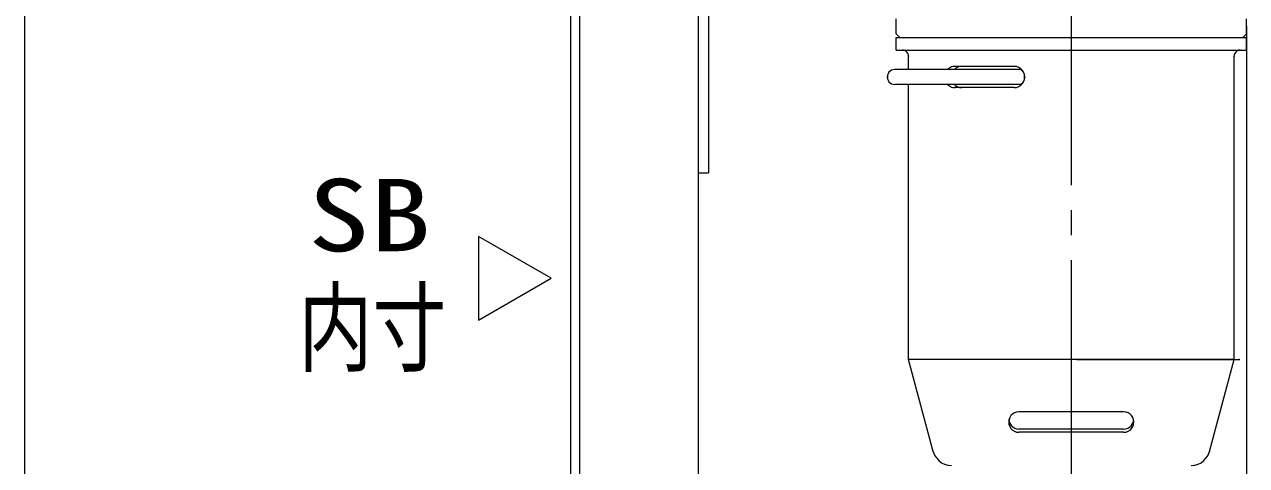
# Model space of a CAD drawing. Units: millimetres on the paper, scale 1:2. Extents: x -305 to 305, y -152 to 152.
# Drawn here: x -73.77 to -24.95, y -20.95 to -3.32 of the extents above; entities that cross this region are included whole.
import ezdxf
from ezdxf.enums import TextEntityAlignment as Align

# ---------------------------------------------------------------- set-up
doc = ezdxf.new("R2010")
doc.units = ezdxf.units.MM
doc.linetypes.add('LONG_CHAIN', pattern=[21, 18, -1, 1, -1])
doc.layers.add('0-0_TV', color=7, linetype='Continuous', lineweight=9)
doc.layers.add('0-1_S1', color=7, linetype='Continuous', lineweight=9)
doc.styles.add('ＭＳ ゴシック', font='')
doc.styles.get('ＭＳ ゴシック').set_extended_font_data('MS Gothic')

msp = doc.modelspace()

# ---------------------------------------------------------------- linework, layer by layer
at = {"layer": '0-0_TV'}
for p, q in [((-51.949, 8.253), (-51.949, -36.358)), ((-51.949, 8.253), (-51.949, -36.358)), ((-51.598, 8.253), (-51.598, -36.358)), ((-51.598, 8.253), (-51.598, -36.358)), ((-46.849, 8.253), (-46.849, -36.358)), ((-46.849, 8.253), (-46.849, -36.358)), ((-46.448, 8.253), (-46.448, -9.247)), ((-46.448, 8.253), (-46.448, -9.247)), ((-38.948, -3.697), (-38.948, -3.097)), ((-38.948, -3.697), (-38.948, -3.097)), ((-24.948, -3.697), (-24.948, -3.097)), ((-24.948, -3.697), (-24.948, -3.097)), ((-24.948, -3.397), (-24.948, -45.715)), ((-38.948, -3.697), (-38.799, -3.846)), ((-38.948, -3.697), (-38.799, -3.846)), ((-38.948, -3.846), (-24.948, -3.846)), ((-38.948, -4.347), (-38.948, -3.846)), ((-38.948, -4.347), (-38.948, -3.846)), ((-38.948, -3.846), (-24.948, -3.846)), ((-24.948, -3.697), (-25.099, -3.846)), ((-24.948, -3.697), (-25.099, -3.846)), ((-24.948, -4.347), (-24.948, -3.846)), ((-24.948, -4.347), (-24.948, -3.846)), ((-38.948, -4.347), (-24.948, -4.347)), ((-38.948, -4.347), (-24.948, -4.347)), ((-38.448, -5.122), (-38.448, -4.596)), ((-38.448, -5.122), (-38.448, -4.596)), ((-25.447, -16.713), (-25.447, -4.596)), ((-25.447, -16.713), (-25.447, -4.596)), ((-33.935, -5.122), (-38.998, -5.122)), ((-33.935, -5.122), (-38.998, -5.122)), ((-34.237, -4.998), (-36.589, -4.998)), ((-34.237, -4.998), (-36.589, -4.998)), ((-33.935, -5.722), (-38.998, -5.722)), ((-33.935, -5.722), (-38.998, -5.722)), ((-38.448, -16.713), (-38.448, -5.722)), ((-38.448, -16.713), (-38.448, -5.722)), ((-34.237, -5.847), (-36.589, -5.847)), ((-34.237, -5.847), (-36.589, -5.847)), ((-46.849, -9.247), (-46.448, -9.247)), ((-46.849, -9.247), (-46.448, -9.247)), ((-51.949, -9.65), (-51.949, -22.747)), ((-51.598, -9.65), (-51.598, -22.747)), ((-37.462, -20.391), (-38.448, -16.713)), ((-25.447, -16.713), (-38.448, -16.713)), ((-25.447, -16.713), (-38.448, -16.713)), ((-37.462, -20.391), (-38.448, -16.713)), ((-31.723, -16.713), (-38.223, -16.713)), ((-31.723, -16.713), (-38.223, -16.713)), ((-31.723, -16.713), (-25.223, -16.713)), ((-31.723, -16.713), (-25.223, -16.713)), ((-26.433, -20.391), (-25.447, -16.713)), ((-26.433, -20.391), (-25.447, -16.713)), ((-29.858, -18.797), (-34.039, -18.797)), ((-29.858, -18.797), (-34.039, -18.797)), ((-31.723, -18.797), (-33.812, -18.797)), ((-31.723, -18.797), (-33.812, -18.797)), ((-29.858, -19.489), (-34.039, -19.489)), ((-29.858, -19.489), (-34.039, -19.489)), ((-31.723, -19.489), (-33.812, -19.489)), ((-31.723, -19.489), (-33.812, -19.489)), ((-29.858, -19.618), (-34.039, -19.618)), ((-29.858, -19.618), (-34.039, -19.618)), ((-31.723, -19.618), (-33.812, -19.618)), ((-31.723, -19.618), (-33.812, -19.618))]:
    msp.add_line(p, q, dxfattribs=at)
at = {"layer": '0-0_TV', "linetype": 'LONG_CHAIN'}
msp.add_line((-31.949, 8.254), (-31.949, -36.357), dxfattribs=at)
at = {"layer": '0-0_TV'}
for points in [[(-38.448, -4.596), (-38.455, -4.539), (-38.474, -4.487), (-38.503, -4.44), (-38.542, -4.402), (-38.588, -4.372), (-38.641, -4.353), (-38.698, -4.347)], [(-38.448, -4.596), (-38.455, -4.539), (-38.473, -4.487), (-38.503, -4.44), (-38.541, -4.402), (-38.588, -4.372), (-38.64, -4.353), (-38.698, -4.347)], [(-25.198, -4.347), (-25.255, -4.353), (-25.308, -4.372), (-25.354, -4.402), (-25.393, -4.44), (-25.422, -4.487), (-25.441, -4.539), (-25.447, -4.596)], [(-25.198, -4.347), (-25.255, -4.353), (-25.308, -4.372), (-25.354, -4.402), (-25.393, -4.44), (-25.422, -4.487), (-25.441, -4.539), (-25.447, -4.596)], [(-38.998, -5.122), (-39.067, -5.13), (-39.13, -5.152), (-39.186, -5.188), (-39.232, -5.234), (-39.268, -5.29), (-39.29, -5.353), (-39.298, -5.422)], [(-38.998, -5.122), (-39.067, -5.13), (-39.13, -5.152), (-39.185, -5.188), (-39.232, -5.234), (-39.267, -5.29), (-39.289, -5.353), (-39.297, -5.422)], [(-36.589, -4.997), (-36.637, -5), (-36.684, -5.008), (-36.729, -5.021), (-36.773, -5.039), (-36.814, -5.062), (-36.853, -5.09), (-36.889, -5.122)], [(-36.589, -4.997), (-36.637, -5), (-36.684, -5.008), (-36.729, -5.021), (-36.773, -5.039), (-36.814, -5.062), (-36.853, -5.09), (-36.889, -5.122)], [(-36.318, -4.997), (-36.366, -5), (-36.413, -5.008), (-36.459, -5.021), (-36.503, -5.039), (-36.544, -5.062), (-36.583, -5.09), (-36.619, -5.122)], [(-36.318, -4.997), (-36.366, -5), (-36.413, -5.008), (-36.459, -5.021), (-36.503, -5.039), (-36.544, -5.062), (-36.583, -5.09), (-36.619, -5.122)], [(-33.812, -5.422), (-33.823, -5.324), (-33.855, -5.235), (-33.905, -5.156), (-33.971, -5.09), (-34.049, -5.04), (-34.139, -5.008), (-34.237, -4.997)], [(-33.81, -5.422), (-33.822, -5.324), (-33.854, -5.235), (-33.904, -5.156), (-33.97, -5.09), (-34.049, -5.04), (-34.138, -5.008), (-34.235, -4.997)], [(-39.298, -5.422), (-39.29, -5.49), (-39.268, -5.554), (-39.232, -5.609), (-39.186, -5.656), (-39.13, -5.691), (-39.067, -5.714), (-38.998, -5.722)], [(-39.297, -5.422), (-39.289, -5.49), (-39.267, -5.554), (-39.232, -5.609), (-39.185, -5.656), (-39.13, -5.691), (-39.067, -5.714), (-38.998, -5.722)], [(-36.889, -5.722), (-36.853, -5.754), (-36.814, -5.781), (-36.773, -5.804), (-36.729, -5.822), (-36.684, -5.836), (-36.637, -5.844), (-36.589, -5.847)], [(-36.889, -5.722), (-36.853, -5.754), (-36.814, -5.781), (-36.773, -5.804), (-36.729, -5.822), (-36.684, -5.836), (-36.637, -5.844), (-36.589, -5.847)], [(-36.619, -5.722), (-36.583, -5.754), (-36.544, -5.781), (-36.503, -5.804), (-36.459, -5.822), (-36.413, -5.836), (-36.366, -5.844), (-36.318, -5.847)], [(-36.619, -5.722), (-36.583, -5.754), (-36.544, -5.781), (-36.503, -5.804), (-36.459, -5.822), (-36.413, -5.836), (-36.366, -5.844), (-36.318, -5.847)], [(-34.237, -5.847), (-34.139, -5.835), (-34.049, -5.803), (-33.971, -5.753), (-33.905, -5.687), (-33.855, -5.609), (-33.823, -5.519), (-33.812, -5.422)], [(-34.235, -5.847), (-34.138, -5.835), (-34.049, -5.803), (-33.97, -5.753), (-33.904, -5.687), (-33.854, -5.609), (-33.822, -5.519), (-33.81, -5.422)], [(-34.039, -18.797), (-34.133, -18.807), (-34.219, -18.838), (-34.295, -18.887), (-34.359, -18.95), (-34.407, -19.026), (-34.438, -19.113), (-34.449, -19.206)], [(-34.039, -18.797), (-34.132, -18.807), (-34.218, -18.838), (-34.294, -18.887), (-34.358, -18.95), (-34.406, -19.026), (-34.437, -19.113), (-34.448, -19.206)], [(-29.448, -19.206), (-29.459, -19.113), (-29.49, -19.026), (-29.538, -18.95), (-29.602, -18.887), (-29.678, -18.838), (-29.764, -18.807), (-29.858, -18.797)], [(-29.448, -19.206), (-29.459, -19.113), (-29.49, -19.026), (-29.538, -18.95), (-29.601, -18.887), (-29.677, -18.838), (-29.763, -18.807), (-29.857, -18.797)], [(-34.449, -19.206), (-34.438, -19.301), (-34.407, -19.387), (-34.359, -19.464), (-34.295, -19.527), (-34.219, -19.576), (-34.133, -19.606), (-34.039, -19.617)], [(-34.448, -19.206), (-34.437, -19.301), (-34.406, -19.387), (-34.358, -19.464), (-34.294, -19.527), (-34.218, -19.576), (-34.132, -19.606), (-34.039, -19.617)], [(-34.443, -19.142), (-34.422, -19.224), (-34.384, -19.298), (-34.334, -19.362), (-34.272, -19.415), (-34.201, -19.454), (-34.123, -19.479), (-34.039, -19.488)], [(-34.443, -19.142), (-34.421, -19.224), (-34.384, -19.298), (-34.334, -19.362), (-34.272, -19.415), (-34.201, -19.454), (-34.122, -19.479), (-34.039, -19.488)], [(-29.858, -19.488), (-29.774, -19.479), (-29.696, -19.454), (-29.625, -19.415), (-29.563, -19.362), (-29.513, -19.298), (-29.476, -19.224), (-29.454, -19.142)], [(-29.858, -19.617), (-29.764, -19.606), (-29.678, -19.576), (-29.602, -19.527), (-29.538, -19.464), (-29.49, -19.387), (-29.459, -19.301), (-29.448, -19.206)], [(-29.857, -19.488), (-29.774, -19.479), (-29.695, -19.454), (-29.624, -19.415), (-29.563, -19.362), (-29.513, -19.298), (-29.476, -19.224), (-29.454, -19.142)], [(-29.857, -19.617), (-29.763, -19.606), (-29.677, -19.576), (-29.601, -19.527), (-29.538, -19.464), (-29.49, -19.387), (-29.459, -19.301), (-29.448, -19.206)], [(-37.462, -20.391), (-37.412, -20.525), (-37.34, -20.644), (-37.247, -20.747), (-37.138, -20.831), (-37.015, -20.893), (-36.881, -20.933), (-36.739, -20.946)], [(-37.462, -20.391), (-37.412, -20.525), (-37.34, -20.644), (-37.247, -20.747), (-37.138, -20.831), (-37.015, -20.893), (-36.881, -20.933), (-36.739, -20.946)], [(-27.158, -20.946), (-27.016, -20.933), (-26.882, -20.893), (-26.758, -20.831), (-26.649, -20.747), (-26.556, -20.644), (-26.483, -20.525), (-26.432, -20.391)], [(-27.158, -20.946), (-27.016, -20.933), (-26.882, -20.893), (-26.758, -20.831), (-26.649, -20.747), (-26.556, -20.644), (-26.483, -20.525), (-26.432, -20.391)]]:
    msp.add_lwpolyline(points, dxfattribs=at)
msp.add_lwpolyline([(-55.626, -15.136), (-52.728, -13.463), (-55.626, -11.789)], close=True, dxfattribs=at)
for centre, start, end in [((-38.948, -3.697), 180, 0), ((-38.948, -3.697), 45, 225), ((-38.948, -3.697), 45, 225), ((-38.948, -3.697), 180, 0), ((-38.948, -3.846), 90, 270), ((-38.948, -3.846), 0, 180), ((-38.948, -3.846), 0, 180), ((-38.948, -3.846), 90, 270), ((-38.799, -3.846), 225, 45), ((-38.799, -3.846), 225, 45), ((-25.099, -3.846), 134.7259, 314.7259), ((-25.099, -3.846), 134.7259, 314.7259), ((-24.948, -3.697), 314.7259, 134.7259), ((-24.948, -3.697), 180, 0), ((-24.948, -3.697), 314.7259, 134.7259), ((-24.948, -3.697), 180, 0), ((-24.948, -3.846), 270, 90), ((-24.948, -3.846), 0, 180), ((-24.948, -3.846), 0, 180), ((-24.948, -3.846), 270, 90), ((-38.948, -4.347), 90, 270), ((-38.948, -4.347), 180, 0), ((-38.948, -4.347), 180, 0), ((-38.948, -4.347), 90, 270), ((-38.698, -4.347), 83.3985, 263.3985), ((-38.698, -4.347), 83.4498, 263.4498), ((-25.198, -4.347), 276.5502, 96.5502), ((-25.198, -4.347), 276.5502, 96.5502), ((-24.948, -4.347), 270, 90), ((-24.948, -4.347), 180, 0), ((-24.948, -4.347), 180, 0), ((-24.948, -4.347), 270, 90), ((-38.448, -4.596), 0, 180), ((-38.448, -4.596), 0, 180), ((-38.448, -4.596), 186.5958, 6.5958), ((-38.448, -4.596), 186.5212, 6.5212), ((-25.447, -4.596), 0, 180), ((-25.447, -4.596), 0, 180), ((-25.447, -4.596), 173.4788, 353.4788), ((-25.447, -4.596), 173.4788, 353.4788), ((-38.998, -5.122), 90, 270), ((-38.998, -5.122), 90, 270), ((-38.998, -5.122), 276.5255, 96.5255), ((-38.998, -5.122), 276.5329, 96.5329), ((-38.448, -5.122), 180, 0), ((-38.448, -5.122), 180, 0), ((-36.889, -5.122), 131.7114, 311.7114), ((-36.889, -5.122), 131.7114, 311.7114), ((-36.619, -5.122), 131.7081, 311.7081), ((-36.619, -5.122), 131.7081, 311.7081), ((-36.589, -4.997), 273.2884, 93.2884), ((-36.589, -4.997), 273.2884, 93.2884), ((-36.589, -4.998), 90, 270), ((-36.589, -4.998), 90, 270), ((-36.318, -4.997), 273.2522, 93.2522), ((-36.318, -4.997), 273.2522, 93.2522), ((-34.237, -4.997), 83.4571, 263.4571), ((-34.237, -4.998), 270, 90), ((-34.237, -4.998), 270, 90), ((-34.235, -4.997), 83.427, 263.4269), ((-33.935, -5.122), 270, 90), ((-33.935, -5.122), 270, 90), ((-39.298, -5.422), 6.5427, 186.5427), ((-39.298, -5.422), 173.466, 353.466), ((-39.297, -5.422), 6.4773, 186.4773), ((-39.297, -5.422), 173.5314, 353.5314), ((-38.998, -5.722), 90, 270), ((-38.998, -5.722), 90, 270), ((-38.998, -5.722), 263.4428, 83.4428), ((-38.998, -5.722), 263.4353, 83.4353), ((-38.448, -5.722), 0, 180), ((-38.448, -5.722), 0, 180), ((-36.889, -5.722), 48.5071, 228.5071), ((-36.889, -5.722), 48.5071, 228.5071), ((-36.619, -5.722), 48.5104, 228.5104), ((-36.619, -5.722), 48.5104, 228.5104), ((-36.589, -5.847), 90, 270), ((-36.589, -5.847), 90, 270), ((-36.589, -5.847), 266.6903, 86.6903), ((-36.589, -5.847), 266.6903, 86.6903), ((-36.318, -5.847), 266.7267, 86.7267), ((-36.318, -5.847), 266.7267, 86.7267), ((-34.237, -5.847), 270, 90), ((-34.237, -5.847), 270, 90), ((-34.237, -5.847), 96.5538, 276.5538), ((-34.235, -5.847), 96.584, 276.584), ((-33.935, -5.722), 270, 90), ((-33.935, -5.722), 270, 90), ((-33.812, -5.422), 186.5395, 6.5395), ((-33.812, -5.422), 353.453, 173.453), ((-33.81, -5.422), 186.5832, 6.5832), ((-33.81, -5.422), 353.4093, 173.4093), ((-46.849, -9.247), 90, 270), ((-46.849, -9.247), 90, 270), ((-46.448, -9.247), 180, 0), ((-46.448, -9.247), 270, 90), ((-46.448, -9.247), 180, 0), ((-46.448, -9.247), 270, 90), ((-51.949, -9.65), 0, 180), ((-51.598, -9.65), 0, 180), ((-38.448, -16.713), 180, 0), ((-38.448, -16.713), 15.0079, 195.0079), ((-38.448, -16.713), 90, 270), ((-38.448, -16.713), 90, 270), ((-38.448, -16.713), 15.0079, 195.0079), ((-38.448, -16.713), 180, 0), ((-38.223, -16.713), 90, 270), ((-38.223, -16.713), 90, 270), ((-31.723, -16.713), 90, 270), ((-31.723, -16.713), 270, 90), ((-31.723, -16.713), 270, 90), ((-31.723, -16.713), 90, 270), ((-25.447, -16.713), 180, 0), ((-25.447, -16.713), 344.9921, 164.9921), ((-25.447, -16.713), 270, 90), ((-25.447, -16.713), 270, 90), ((-25.447, -16.713), 344.9921, 164.9921), ((-25.447, -16.713), 180, 0), ((-25.223, -16.713), 270, 90), ((-25.223, -16.713), 270, 90), ((-34.039, -18.797), 90, 270), ((-34.039, -18.797), 90, 270), ((-34.039, -18.797), 276.5658, 96.5658), ((-34.039, -18.797), 276.6028, 96.6028), ((-33.812, -18.797), 90, 270), ((-33.812, -18.797), 90, 270), ((-31.723, -18.797), 270, 90), ((-31.723, -18.797), 270, 90), ((-29.858, -18.797), 270, 90), ((-29.858, -18.797), 270, 90), ((-29.858, -18.797), 83.4342, 263.4342), ((-29.857, -18.797), 83.3972, 263.3972), ((-34.449, -19.206), 6.5501, 186.5501), ((-34.449, -19.206), 173.4145, 353.4145), ((-34.448, -19.206), 6.5476, 186.5476), ((-34.448, -19.206), 173.417, 353.417), ((-34.443, -19.142), 14.8803, 194.8803), ((-34.443, -19.142), 14.9294, 194.9294), ((-34.039, -19.488), 264.0944, 84.0944), ((-34.039, -19.488), 264.0627, 84.0627), ((-34.039, -19.489), 90, 270), ((-34.039, -19.489), 90, 270), ((-33.812, -19.489), 90, 270), ((-33.812, -19.489), 90, 270), ((-31.723, -19.489), 270, 90), ((-31.723, -19.489), 270, 90), ((-29.858, -19.488), 95.9056, 275.9056), ((-29.858, -19.489), 270, 90), ((-29.858, -19.489), 270, 90), ((-29.857, -19.488), 95.9429, 275.9429), ((-29.454, -19.142), 345.1197, 165.1197), ((-29.454, -19.142), 345.1224, 165.1224), ((-29.448, -19.206), 186.5855, 6.5855), ((-29.448, -19.206), 353.4499, 173.4499), ((-29.448, -19.206), 186.583, 6.583), ((-29.448, -19.206), 353.4524, 173.4524), ((-34.039, -19.617), 263.4436, 83.4436), ((-34.039, -19.617), 263.4067, 83.4067), ((-34.039, -19.618), 90, 270), ((-34.039, -19.618), 90, 270), ((-33.812, -19.618), 90, 270), ((-33.812, -19.618), 90, 270), ((-31.723, -19.618), 270, 90), ((-31.723, -19.618), 270, 90), ((-29.858, -19.617), 96.5564, 276.5564), ((-29.858, -19.618), 270, 90), ((-29.858, -19.618), 270, 90), ((-29.857, -19.617), 96.5933, 276.5933), ((-37.462, -20.391), 195.0079, 15.0079), ((-37.462, -20.391), 195.0079, 15.0079), ((-37.462, -20.391), 20.4217, 200.4217), ((-37.462, -20.391), 20.4217, 200.4217), ((-26.433, -20.391), 164.9921, 344.9921), ((-26.433, -20.391), 164.9921, 344.9921), ((-26.432, -20.391), 339.3491, 159.3491), ((-26.432, -20.391), 339.3491, 159.3491), ((-36.739, -20.946), 264.5435, 84.5435), ((-36.739, -20.946), 264.5435, 84.5435), ((-27.158, -20.946), 95.4533, 275.4533), ((-27.158, -20.946), 95.4533, 275.4533)]:
    msp.add_arc(centre, 0.0004, start, end, dxfattribs=at)
at = {"layer": '0-1_S1'}
msp.add_line((-73.768, 128.791), (-73.768, -54.542), dxfattribs=at)

# ---------------------------------------------------------------- texts
at = {"layer": '0-0_TV', "style": 'ＭＳ ゴシック'}
for s, width, p in [('SB', 1.25, (-62.445, -13.25)), ('内寸', 0.75, (-62.82, -17.746))]:
    msp.add_text(s, height=2.889, dxfattribs=dict(at, width=width)).set_placement(p, align=Align.BOTTOM_LEFT)

doc.saveas('drawing.dxf')
